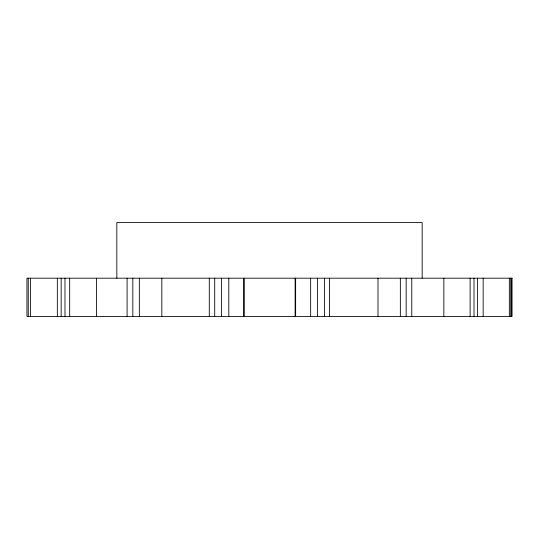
<?xml version="1.0" encoding="UTF-8"?>
<svg xmlns="http://www.w3.org/2000/svg" width="539" height="539" viewBox="0 0 539 539"><rect width="100%" height="100%" fill="white"/><g stroke="black" fill="none" stroke-linecap="round" stroke-linejoin="round"><path stroke-width="0.81" d="M511.396 278.185L511.396 316.4M510.75 278.185L510.75 316.4M509.342 278.185L509.342 316.4M483.166 278.185L483.166 316.4M477.413 278.185L477.413 316.4M474.017 278.185L474.017 316.4M470.116 278.185L470.116 316.4M443.86 278.185L443.86 316.4M422.158 278.185L422.158 222.6L116.842 222.6L116.842 278.185M411.776 278.185L411.776 316.4M406.157 278.185L406.157 316.4M400.349 278.185L400.349 316.4M378.007 278.185L378.007 316.4M329.41 278.185L329.41 316.4M324.478 278.185L324.478 316.4M317.484 278.185L317.484 316.4M310.659 278.185L310.659 316.4M295.635 278.185L295.635 316.4M295.129 278.185L295.129 316.4M244.241 278.185L244.241 316.4M243.662 278.185L243.662 316.4M228.805 278.185L228.805 316.4M221.516 278.185L221.516 316.4M214.711 278.185L214.711 316.4M209.287 278.185L209.287 316.4M161.841 278.185L161.841 316.4M139.338 278.185L139.338 316.4M132.843 278.185L132.843 316.4M127.096 278.185L127.096 316.4M96.414 278.185L96.414 316.4M69.679 278.185L69.679 316.4M64.983 278.185L64.983 316.4M61.163 278.185L61.163 316.4M57.336 278.185L57.336 316.4M30.447 278.185L30.447 316.4M28.25 278.185L28.25 316.4M512.05 278.185L26.95 278.185L26.95 316.4L512.05 316.4L512.05 278.185"/></g></svg>
